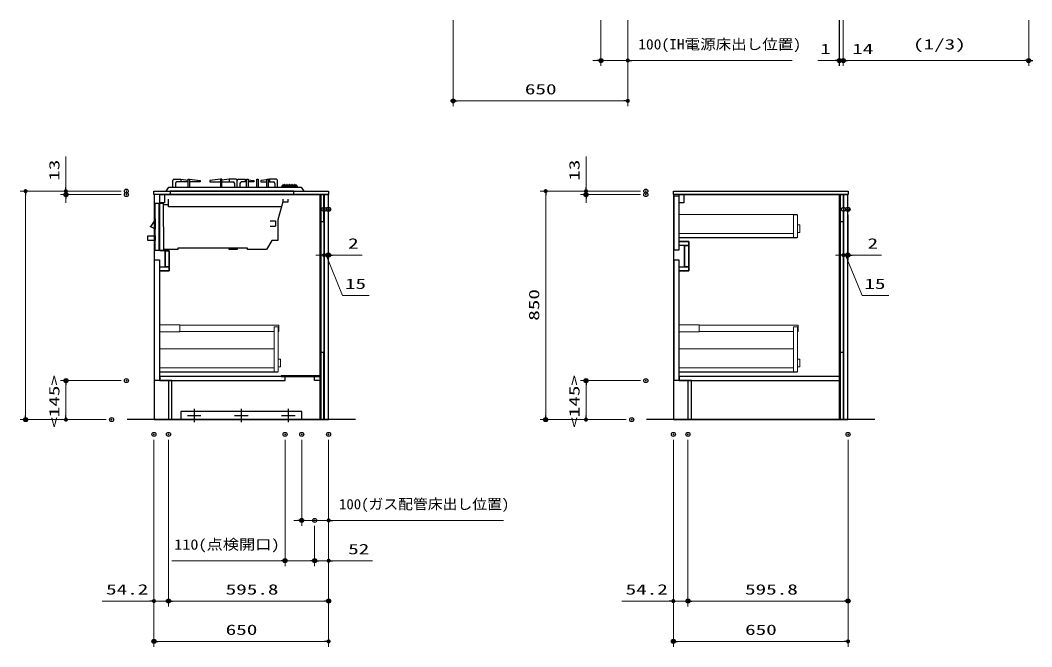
# Model space of a CAD drawing. Units: millimetres, scale not verified. Extents: x -9797 to 9797, y -4555 to 4555.
# Drawn here: x -4545 to -781, y -2706 to -375 of the extents above; entities that cross this region are included whole.
import ezdxf
from ezdxf.enums import TextEntityAlignment as Align

# ---------------------------------------------------------------- set-up
doc = ezdxf.new("R2010")
doc.units = ezdxf.units.MM
doc.header["$LTSCALE"] = 30
doc.header["$PDMODE"] = 32
doc.header["$PDSIZE"] = 15
doc.linetypes.add('USER1', pattern=[0.375, 0.25, -0.125])
for name, color, linetype, lineweight in [('0-0_KABE', 4, 'Continuous', 25), ('0-1_0', 7, 'Continuous', 25), ('0-2_細線ﾚｲﾔｰ', 91, 'USER1', 9), ('0-3_1', 7, 'Continuous', 25), ('0-4_寸法ﾚｲﾔｰ', 30, 'Continuous', 13), ('0-5_DEFPOINTS', 7, 'Continuous', 25)]:
    doc.layers.add(name, color=color, linetype=linetype, lineweight=lineweight)
doc.styles.add('ＭＳ ゴシック', font='')
doc.styles.get('ＭＳ ゴシック').set_extended_font_data('MS Gothic')

# ---------------------------------------------------------------- blocks, each defined once
blk = doc.blocks.new('_DOT')
at = {"layer": '0-1_0', "color": 30}
blk.add_line((-15, 0), (-30, 0), dxfattribs=at)
for points in [[(0, 0), (-15, 0), (-14.88, 1.88)], [(0, 0), (-14.88, -1.88), (-15, 0)], [(0, 0), (-14.88, 1.88), (-14.53, 3.73)], [(0, 0), (-14.53, -3.73), (-14.88, -1.88)], [(0, 0), (-14.53, 3.73), (-13.95, 5.52)], [(0, 0), (-13.95, -5.52), (-14.53, -3.73)], [(0, 0), (-13.95, 5.52), (-13.14, 7.23)], [(0, 0), (-13.14, -7.23), (-13.95, -5.52)], [(0, 0), (-13.14, 7.23), (-12.14, 8.82)], [(0, 0), (-12.14, -8.82), (-13.14, -7.23)], [(0, 0), (-12.14, 8.82), (-10.93, 10.27)], [(0, 0), (-10.93, -10.27), (-12.14, -8.82)], [(0, 0), (-10.93, 10.27), (-9.56, 11.56)], [(0, 0), (-9.56, -11.56), (-10.93, -10.27)], [(0, 0), (-9.56, 11.56), (-8.04, 12.66)], [(0, 0), (-8.04, -12.66), (-9.56, -11.56)], [(0, 0), (-8.04, 12.66), (-6.39, 13.57)], [(0, 0), (-6.39, -13.57), (-8.04, -12.66)], [(0, 0), (-6.39, 13.57), (-4.64, 14.27)], [(0, 0), (-4.64, -14.27), (-6.39, -13.57)], [(0, 0), (-4.64, 14.27), (-2.81, 14.73)], [(0, 0), (-2.81, -14.73), (-4.64, -14.27)], [(0, 0), (-2.81, 14.73), (-0.94, 14.97)], [(0, 0), (-0.94, -14.97), (-2.81, -14.73)], [(0, 0), (-0.94, 14.97), (0.94, 14.97)], [(0, 0), (0.94, -14.97), (-0.94, -14.97)], [(0, 0), (0.94, 14.97), (2.81, 14.73)], [(0, 0), (2.81, 14.73), (4.64, 14.27)], [(0, 0), (4.64, 14.27), (6.39, 13.57)], [(0, 0), (6.39, 13.57), (8.04, 12.66)], [(0, 0), (8.04, 12.66), (9.56, 11.56)], [(0, 0), (9.56, 11.56), (10.93, 10.27)], [(0, 0), (10.93, 10.27), (12.14, 8.82)], [(0, 0), (12.14, 8.82), (13.14, 7.23)], [(0, 0), (13.14, 7.23), (13.95, 5.52)], [(0, 0), (13.95, 5.52), (14.53, 3.73)], [(0, 0), (14.53, 3.73), (14.88, 1.88)], [(0, 0), (14.88, 1.88), (15, 0)], [(0, 0), (2.81, -14.73), (0.94, -14.97)], [(0, 0), (4.64, -14.27), (2.81, -14.73)], [(0, 0), (6.39, -13.57), (4.64, -14.27)], [(0, 0), (8.04, -12.66), (6.39, -13.57)], [(0, 0), (9.56, -11.56), (8.04, -12.66)], [(0, 0), (10.93, -10.27), (9.56, -11.56)], [(0, 0), (12.14, -8.82), (10.93, -10.27)], [(0, 0), (13.14, -7.23), (12.14, -8.82)], [(0, 0), (13.95, -5.52), (13.14, -7.23)], [(0, 0), (14.53, -3.73), (13.95, -5.52)], [(0, 0), (14.88, -1.88), (14.53, -3.73)], [(0, 0), (15, 0), (14.88, -1.88)]]:
    blk.add_solid(points, dxfattribs=at)
blk = doc.blocks.new('A$C5C1B3AD6')
at = {"layer": '0-1_0'}
blk.add_lwpolyline([(15599.9, 0), (1799.9, 0), (1799.9, -390), (15599.9, -390)], close=True, dxfattribs=at)
at = {"layer": '0-3_1'}
for p, q in [((2100.2, 449.8), (2100.2, 1170)), ((2250.2, 1320), (3000.2, 1320)), ((3000.2, 1320), (3000.2, 1020)), ((3000.2, 1320), (3831.9, 1236.8)), ((6235.2, 1170), (6235.2, 1020)), ((8400.2, 1320), (7568.5, 1236.8)), ((8400.2, 1320), (8400.2, 1020)), ((9150.2, 1320), (8400.2, 1320)), ((9300.2, 449.8), (9300.2, 1170)), ((9300.2, 449.8), (9300.2, 1170)), ((9450.2, 1320), (10200.2, 1320)), ((10200.2, 1320), (10200.2, 1020)), ((10200.2, 1320), (10346.7, 1297.2)), ((10493.1, 1274.5), (11165.1, 1170)), ((11165.1, 1170), (11165.1, 1020)), ((12607.3, 1274.5), (11935.2, 1170)), ((11935.2, 1170), (11935.2, 1020)), ((12900.2, 1320), (12753.7, 1297.2)), ((12900.2, 1320), (12900.2, 1020)), ((13650.2, 1320), (12900.2, 1320)), ((13800.2, 449.8), (13800.2, 1170)), ((2400.2, 870), (2400.2, 449.8)), ((3825.2, 1020), (2550.2, 1020)), ((7575.2, 1020), (8850.2, 1020)), ((9000.2, 870), (9000.2, 449.8)), ((9600.2, 870), (9600.2, 449.8)), ((10350.2, 1020), (9750.2, 1020)), ((11165.1, 1020), (10500.2, 1020)), ((11935.2, 1020), (12600.2, 1020)), ((12750.2, 1020), (13350.2, 1020)), ((13500.2, 870), (13500.2, 449.8)), ((14303.4, 616.4), (14231.6, 450)), ((14231.6, 450), (16047.3, 450)), ((14270.9, 541), (16000.6, 541)), ((14441.1, 707.1), (14533.6, 707.1)), ((14593.6, 541), (14593.6, 721)), ((14593.6, 707.1), (14816.6, 707.1)), ((14876.6, 541), (14876.6, 721)), ((14876.6, 707.1), (15105.7, 707.1)), ((15105.7, 541), (15105.7, 721)), ((15165.7, 707.1), (15394.9, 707.1)), ((15394.9, 541), (15394.9, 721)), ((15454.9, 707.1), (15677.9, 707.1)), ((15677.9, 541), (15677.9, 721)), ((15737.9, 707.1), (15830.3, 707.1)), ((15968.1, 616.4), (16039.8, 450)), ((566.1, -6600), (566.1, -1341.7)), ((1036.9, -1492.6), (1620.8, -1492.6)), ((149.9, -3108.1), (150.2, -3108.1)), ((149.9, -3108.1), (149.9, -4260.6)), ((12969.3, -3325), (13569.3, -3325)), ((13569.3, -3325), (13569.3, -3925)), ((12969.3, -3925), (13569.3, -3925)), ((149.9, -6600), (1049.9, -6600))]:
    blk.add_line(p, q, dxfattribs=at)
for points in [[(3825.2, 449.8), (3825.2, 1320), (3975.2, 1320), (3975.2, 449.8)], [(3975.2, 1320), (5165.1, 1170), (5165.1, 1020), (3975.2, 1020)], [(7425.2, 1320), (6235.2, 1170), (6235.2, 1020), (7425.2, 1020)], [(7575.2, 449.8), (7575.2, 1320), (7425.2, 1320), (7425.2, 449.8)], [(10350.2, 449.8), (10350.2, 1320), (10500.2, 1320), (10500.2, 449.8)], [(11475.2, 449.8), (11475.2, 1320), (11625.2, 1320), (11625.2, 449.8)], [(12600.2, 449.8), (12600.2, 1320), (12750.2, 1320), (12750.2, 449.8)], [(1350, 0), (1650, 450), (16440, 450), (16740, 0)], [(14533.6, 721), (14533.6, 541), (14593.6, 541)], [(14816.6, 721), (14816.6, 541), (14876.6, 541)], [(15165.7, 721), (15165.7, 541), (15105.7, 541)], [(15454.9, 721), (15454.9, 541), (15394.9, 541)], [(15737.9, 721), (15737.9, 541), (15677.9, 541)], [(14226.9, -1735.7), (1620.8, -1735.7), (1620.8, -913.8)], [(14370, -900), (14370, -1200), (14970, -1200), (14970, -900)], [(149.9, -6600), (150, -1341.7), (1036.6, -1341.7), (1049.9, -6600)], [(14370, -1200), (13840, -3184.4), (13840, -5492.8), (13150.4, -5492.8), (12564.3, -6526.5), (10426.9, -6526.5), (10426.9, -6376.5), (2655.4, -6376.5), (2655.4, -6526.5), (1049.7, -6526.5)]]:
    blk.add_lwpolyline(points, dxfattribs=at)
for points in [[(149.9, -4978.5), (149.9, -5501.3), (-668.4, -5501.3), (-668.4, -4978.5)], [(9300, -6376.5), (9300, -6526.5), (8400, -6526.5), (8400, -6376.5)]]:
    blk.add_lwpolyline(points, close=True, dxfattribs=at)
for centre, radius, start, end in [((2250.2, 1170), 150, 90, 180), ((9150.2, 1170), 150, 0, 90), ((9450.2, 1170), 150, 90, 180), ((13650.2, 1170), 150, 0, 90), ((2550.2, 870), 150, 90, 180), ((8850.2, 870), 150, 0, 90), ((9750.2, 870), 150, 90, 180), ((13350.2, 870), 150, 0, 90), ((14441.1, 557.1), 150, 90, 156.68523), ((14563.6, 721), 30, 90, 180), ((14563.6, 721), 30, 0, 90), ((14846.6, 721), 30, 90, 180), ((14846.6, 721), 30, 0, 90), ((15135.7, 721), 30, 90, 180), ((15135.7, 721), 30, 0, 90), ((15424.9, 721), 30, 90, 180), ((15424.9, 721), 30, 0, 90), ((15707.9, 721), 30, 90, 180), ((15707.9, 721), 30, 0, 90), ((15830.3, 557.1), 150, 23.31477, 90), ((-1308.9, -2725.2), 1513.1, 305.53137, 344.60151), ((-856.9, -5482.9), 1585, 50.56527, 74.35823)]:
    blk.add_arc(centre, radius, start, end, dxfattribs=at)
blk = doc.blocks.new('A$C66026BD6')
at = {"layer": '0-2_細線ﾚｲﾔｰ', "linetype": 'Continuous', "lineweight": 5}
for points in [[(0, 5460), (2280, 5460), (2280, 6225), (0, 6225)], [(12810, 990), (13260, 990), (13260, 6000), (12810, 6000)], [(0, 990), (12810, 990), (12810, 1440), (0, 1440)]]:
    blk.add_lwpolyline(points, close=True, dxfattribs=at)
for points in [[(13260, 5497.5), (13311, 5497.5), (13311, 6187.5), (2280, 6187.5), (2280, 5497.5), (12810, 5497.5)], [(12810, 3552), (0, 3552), (0, 945), (13200, 945), (13200, 990)], [(13260, 1539), (13500, 1539), (13500, 2391), (13260, 2391)]]:
    blk.add_lwpolyline(points, dxfattribs=at)
blk = doc.blocks.new('A$C6603637F')
at = {"layer": '0-1_0'}
for points in [[(0, 0), (0, -25110), (-16980, -25110), (-16980, -20760), (-18330, -20760), (-18330, -8520), (-17280, -8520), (-17280, -6270), (-18330, -6270), (-18330, 0)], [(-18330, 0), (-17820, 0), (-17820, -900), (-18330, -900)], [(-450, 0), (-375, 0), (-375, -25110), (-450, -25110)], [(-15, 0), (-375, 0), (-375, -3000), (-15, -3000)], [(-17748, -6270), (-17730, -6270), (-17730, -8070), (-17748, -8070)], [(-17730, -6270), (-17280, -6270), (-17280, -8070), (-17730, -8070)], [(-18915, -7260), (-18375, -7260), (-18375, -20760), (-18915, -20760)], [(-18330, -8070), (-17280, -8070), (-17280, -8520), (-18330, -8520)], [(-15, -17610), (-375, -17610), (-375, -25110), (-15, -25110)], [(-18330, -20760), (-4350, -20760), (-4350, -20310), (-18330, -20310)], [(-450, -20235), (-4800, -20235), (-4800, -20310), (-450, -20310)], [(-1050, -20310), (-450, -20310), (-450, -20760), (-1050, -20760)]]:
    blk.add_lwpolyline(points, close=True, dxfattribs=at)
at = {"layer": '0-3_1'}
blk.add_lwpolyline([(-17340, -20760), (-17364, -20760), (-17364, -25110), (-17340, -25110)], close=True, dxfattribs=at)
at = {"layer": '0-2_細線ﾚｲﾔｰ'}
blk.add_blockref('A$C66026BD6', (-18375, -20760), dxfattribs=at)
blk = doc.blocks.new('A$C5C52CC60')
at = {"layer": '0-1_0'}
blk.add_lwpolyline([(0, 300), (13500, 300), (13500, 1200), (0, 1200)], close=True, dxfattribs=at)
at = {"layer": '0-3_1'}
for p, q in [((1500, 1500), (1500, 0)), ((6750, 1500), (6750, 0)), ((12000, 1500), (12000, 0)), ((750, 750), (2250, 750)), ((6000, 750), (7500, 750)), ((11250, 750), (12750, 750))]:
    blk.add_line(p, q, dxfattribs=at)
blk = doc.blocks.new('A$C66026C5E')
at = {"layer": '0-2_細線ﾚｲﾔｰ', "linetype": 'Continuous', "lineweight": 5}
for points in [[(13200, 3960), (13200, 4002), (0, 4002), (0, 1395), (13200, 1395), (13200, 1440)], [(13260, 1989), (13500, 1989), (13500, 2841), (13260, 2841)]]:
    blk.add_lwpolyline(points, dxfattribs=at)
for points in [[(12810, 1440), (13260, 1440), (13260, 3960), (12810, 3960)], [(0, 1440), (12810, 1440), (12810, 1890), (0, 1890)]]:
    blk.add_lwpolyline(points, close=True, dxfattribs=at)
blk = doc.blocks.new('A$C6603636D')
at = {"layer": '0-1_0'}
for points in [[(0, 0), (0, -25110), (-16980, -25110), (-16980, -20760), (-18330, -20760), (-18330, -8520), (-17280, -8520), (-17280, -5220), (-18330, -5220), (-18330, 0)], [(-18330, 0), (-17820, 0), (-17820, -900), (-18330, -900)], [(-450, 0), (-375, 0), (-375, -25110), (-450, -25110)], [(-15, 0), (-375, 0), (-375, -3000), (-15, -3000)], [(-18915, -150), (-18375, -150), (-18375, -6210), (-18915, -6210)], [(-18330, -5220), (-17280, -5220), (-17280, -5670), (-18330, -5670)], [(-17748, -5670), (-17730, -5670), (-17730, -8070), (-17748, -8070)], [(-17730, -5670), (-17280, -5670), (-17280, -8070), (-17730, -8070)], [(-18915, -7260), (-18375, -7260), (-18375, -20760), (-18915, -20760)], [(-18330, -8070), (-17280, -8070), (-17280, -8520), (-18330, -8520)], [(-15, -17610), (-375, -17610), (-375, -25110), (-15, -25110)], [(-18330, -20760), (-450, -20760), (-450, -20310), (-18330, -20310)]]:
    blk.add_lwpolyline(points, close=True, dxfattribs=at)
at = {"layer": '0-3_1'}
blk.add_lwpolyline([(-17340, -20760), (-17364, -20760), (-17364, -25110), (-17340, -25110)], close=True, dxfattribs=at)
at = {"layer": '0-2_細線ﾚｲﾔｰ'}
blk.add_blockref('A$C66026C5E', (-18375, -6210), dxfattribs=at)
at = {"layer": '0-3_1'}
blk.add_blockref('A$C66026BD6', (-18375, -20760), dxfattribs=at)

msp = doc.modelspace()

# ---------------------------------------------------------------- linework, layer by layer
at = {"layer": '0-0_KABE'}
for p, q in [((-3297.23, -1860.93), (-4147.23, -1860.93)), ((-1364.55, -1860.93), (-2214.55, -1860.93))]:
    msp.add_line(p, q, dxfattribs=at)
at = {"layer": '0-1_0'}
for points in [[(-4047.23, -1010.93), (-3397.23, -1010.93), (-3397.23, -1023.93), (-4047.23, -1023.93)], [(-1464.55, -1023.93), (-2114.55, -1023.93), (-2114.55, -1010.93), (-1464.55, -1010.93)], [(-4046.23, -1860.93), (-3398.23, -1860.93), (-3398.23, -1023.93), (-4046.23, -1023.93)], [(-3414.23, -1023.93), (-3399.23, -1023.93), (-3399.23, -1860.93), (-3414.23, -1860.93)], [(-2113.55, -1860.93), (-1465.55, -1860.93), (-1465.55, -1023.93), (-2113.55, -1023.93)], [(-1481.55, -1023.93), (-1466.55, -1023.93), (-1466.55, -1860.93), (-1481.55, -1860.93)]]:
    msp.add_lwpolyline(points, close=True, dxfattribs=at)
at = {"layer": '0-4_寸法ﾚｲﾔｰ'}
for p, q in [((-2933.92, -375.14), (-2933.92, -695.14)), ((-2383.92, -375.14), (-2383.92, -545.14)), ((-2283.92, -375.14), (-2283.92, -695.14)), ((-2283.92, -375.14), (-2283.92, -545.14)), ((-1497.21, -375.14), (-1497.21, -545.14)), ((-1496.21, -375.14), (-1496.21, -545.14)), ((-1496.21, -375.14), (-1496.21, -545.14)), ((-1482.21, -375.14), (-1482.21, -545.14)), ((-1482.21, -375.14), (-1482.21, -545.14)), ((-792.21, -375.14), (-792.21, -545.14)), ((-792.21, -375.14), (-792.21, -545.14)), ((-2398.92, -525.14), (-2413.92, -525.14)), ((-2283.92, -525.14), (-2383.92, -525.14)), ((-2283.92, -525.14), (-1672.21, -525.14)), ((-2268.92, -525.14), (-2253.92, -525.14)), ((-1497.21, -525.14), (-1576.73, -525.14)), ((-1512.21, -525.14), (-1527.21, -525.14)), ((-1511.21, -525.14), (-1526.21, -525.14)), ((-1496.21, -525.14), (-1497.21, -525.14)), ((-1496.21, -525.14), (-1482.21, -525.14)), ((-1482.21, -525.14), (-1356.73, -525.14)), ((-1481.21, -525.14), (-1466.21, -525.14)), ((-1467.21, -525.14), (-807.21, -525.14)), ((-1467.21, -525.14), (-1452.21, -525.14)), ((-2298.92, -675.14), (-2918.92, -675.14)), ((-4374.73, -1010.93), (-4374.73, -881.88)), ((-2439.55, -1010.93), (-2439.55, -881.88)), ((-4169.73, -1010.93), (-4544.73, -1010.93)), ((-4169.73, -1010.93), (-4394.73, -1010.93)), ((-4374.73, -995.93), (-4374.73, -980.93)), ((-4374.73, -1010.93), (-4374.73, -1023.93)), ((-2237.05, -1010.93), (-2609.55, -1010.93)), ((-2237.05, -1010.93), (-2459.55, -1010.93)), ((-2439.55, -995.93), (-2439.55, -980.93)), ((-2439.55, -1010.93), (-2439.55, -1023.93)), ((-4524.73, -1025.93), (-4524.73, -1845.93)), ((-4169.73, -1023.93), (-4394.73, -1023.93)), ((-4374.73, -1038.93), (-4374.73, -1053.93)), ((-2589.55, -1025.93), (-2589.55, -1845.93)), ((-2237.05, -1023.93), (-2459.55, -1023.93)), ((-2439.55, -1038.93), (-2439.55, -1053.93)), ((-3414.23, -1098.93), (-3414.23, -1268.93)), ((-3399.23, -1098.93), (-3399.23, -1268.93)), ((-3399.23, -1098.93), (-3399.23, -1268.93)), ((-3397.23, -1098.93), (-3397.23, -1268.93)), ((-1481.55, -1098.93), (-1481.55, -1268.93)), ((-1466.55, -1098.93), (-1466.55, -1268.93)), ((-1466.55, -1098.93), (-1466.55, -1268.93)), ((-1464.55, -1098.93), (-1464.55, -1268.93)), ((-3429.23, -1248.93), (-3444.23, -1248.93)), ((-3414.23, -1248.93), (-3429.23, -1248.93)), ((-3414.23, -1248.93), (-3399.23, -1248.93)), ((-3399.23, -1248.93), (-3397.23, -1248.93)), ((-3397.23, -1248.93), (-3272.4, -1248.93)), ((-3384.23, -1248.93), (-3369.23, -1248.93)), ((-3382.23, -1248.93), (-3367.23, -1248.93)), ((-1496.55, -1248.93), (-1511.55, -1248.93)), ((-1481.55, -1248.93), (-1496.55, -1248.93)), ((-1481.55, -1248.93), (-1466.55, -1248.93)), ((-1466.55, -1248.93), (-1464.55, -1248.93)), ((-1464.55, -1248.93), (-1339.72, -1248.93)), ((-1451.55, -1248.93), (-1436.55, -1248.93)), ((-1449.55, -1248.93), (-1434.55, -1248.93)), ((-4169.73, -1715.93), (-4394.73, -1715.93)), ((-4374.73, -1845.93), (-4374.73, -1730.93)), ((-2237.05, -1715.93), (-2459.55, -1715.93)), ((-2439.55, -1845.93), (-2439.55, -1730.93)), ((-4224.73, -1860.93), (-4544.73, -1860.93)), ((-4224.73, -1860.93), (-4394.73, -1860.93)), ((-2289.55, -1860.93), (-2609.55, -1860.93)), ((-2289.55, -1860.93), (-2459.55, -1860.93)), ((-4047.23, -1935.93), (-4047.23, -2705.93)), ((-4047.23, -1935.93), (-4047.23, -2555.93)), ((-3993.03, -1935.93), (-3993.03, -2555.93)), ((-3993.03, -1935.93), (-3993.03, -2555.93)), ((-3559.23, -1935.93), (-3559.23, -2405.93)), ((-3497.23, -1935.93), (-3497.23, -2255.93)), ((-3397.23, -1935.93), (-3397.23, -2255.93)), ((-3397.23, -1935.93), (-3397.23, -2705.93)), ((-3397.23, -1935.93), (-3397.23, -2555.93)), ((-3397.23, -1935.93), (-3397.23, -2405.93)), ((-2114.55, -1935.93), (-2114.55, -2555.93)), ((-2114.55, -1935.93), (-2114.55, -2705.93)), ((-2060.35, -1935.93), (-2060.35, -2555.93)), ((-2060.35, -1935.93), (-2060.35, -2555.93)), ((-1464.55, -1935.93), (-1464.55, -2555.93)), ((-1464.55, -1935.93), (-1464.55, -2705.93)), ((-3512.23, -2235.93), (-3527.23, -2235.93)), ((-3397.23, -2235.93), (-3497.23, -2235.93)), ((-3449.23, -2255.93), (-3449.23, -2405.93)), ((-3449.23, -2255.93), (-3449.23, -2405.93)), ((-3397.23, -2235.93), (-2746.66, -2235.93)), ((-3382.23, -2235.93), (-3367.23, -2235.93)), ((-3559.23, -2385.93), (-3980.47, -2385.93)), ((-3574.23, -2385.93), (-3589.23, -2385.93)), ((-3449.23, -2385.93), (-3559.23, -2385.93)), ((-3464.23, -2385.93), (-3479.23, -2385.93)), ((-3397.23, -2385.93), (-3449.23, -2385.93)), ((-3434.23, -2385.93), (-3419.23, -2385.93)), ((-3397.23, -2385.93), (-3233.9, -2385.93)), ((-3382.23, -2385.93), (-3367.23, -2385.93)), ((-4047.23, -2535.93), (-4239.64, -2535.93)), ((-4062.23, -2535.93), (-4077.23, -2535.93)), ((-4047.23, -2535.93), (-3993.03, -2535.93)), ((-3978.03, -2535.93), (-3412.23, -2535.93)), ((-3978.03, -2535.93), (-3963.03, -2535.93)), ((-2114.55, -2535.93), (-2306.45, -2535.93)), ((-2129.55, -2535.93), (-2144.55, -2535.93)), ((-2114.55, -2535.93), (-2060.35, -2535.93)), ((-2045.35, -2535.93), (-1479.55, -2535.93)), ((-2045.35, -2535.93), (-2030.35, -2535.93)), ((-3412.23, -2685.93), (-4032.23, -2685.93)), ((-1479.55, -2685.93), (-2099.55, -2685.93))]:
    msp.add_line(p, q, dxfattribs=at)
for points in [[(-3246.08, -1398.93), (-3345.13, -1398.93), (-3406.73, -1248.93)], [(-1313.4, -1398.93), (-1412.45, -1398.93), (-1474.05, -1248.93)]]:
    msp.add_lwpolyline(points, dxfattribs=at)
at = {"layer": '0-5_DEFPOINTS'}
for p in [(-2383.92, -525.14), (-1497.21, -525.14), (-1482.21, -525.14), (-792.21, -525.14), (-2933.92, -675.14), (-4149.73, -1010.93), (-2217.05, -1010.93), (-4374.73, -1023.93), (-4149.73, -1023.93), (-2439.55, -1023.93), (-2217.05, -1023.93), (-3414.23, -1078.93), (-3399.23, -1078.93), (-3397.23, -1078.93), (-1481.55, -1078.93), (-1466.55, -1078.93), (-1464.55, -1078.93), (-3399.23, -1248.93), (-3397.23, -1248.93), (-1466.55, -1248.93), (-1464.55, -1248.93), (-4374.73, -1715.93), (-4149.73, -1715.93), (-2439.55, -1715.93), (-2217.05, -1715.93), (-4524.73, -1860.93), (-4204.73, -1860.93), (-2589.55, -1860.93), (-2269.55, -1860.93), (-4047.23, -1915.93), (-3993.03, -1915.93), (-3559.23, -1915.93), (-3497.23, -1915.93), (-3397.23, -1915.93), (-3397.23, -1915.93), (-2114.55, -1915.93), (-2114.55, -1915.93), (-2060.35, -1915.93), (-1464.55, -1915.93), (-1464.55, -1915.93), (-3497.23, -2235.93), (-3449.23, -2235.93), (-3449.23, -2235.93), (-3559.23, -2385.93), (-3449.23, -2385.93), (-3993.03, -2535.93), (-3397.23, -2535.93), (-2060.35, -2535.93), (-1464.55, -2535.93), (-4047.23, -2685.93), (-2114.55, -2685.93)]:
    msp.add_point(p, dxfattribs=at)

# ---------------------------------------------------------------- block references
at = {"layer": '0-1_0', "xscale": 0.03333333, "yscale": 0.03333333}
for name, p in [('A$C5C1B3AD6', (-4047.23, -1010.93)), ('A$C5C52CC60', (-3947.23, -1870.93))]:
    msp.add_blockref(name, p, dxfattribs=at)
at = {"layer": '0-3_1', "xscale": 0.03333333, "yscale": 0.03333333}
for name, p in [('A$C6603637F', (-3414.23, -1023.93)), ('A$C6603636D', (-1481.55, -1023.93))]:
    msp.add_blockref(name, p, dxfattribs=at)
at = {"layer": '0-4_寸法ﾚｲﾔｰ', "xscale": 0.5, "yscale": 0.5}
for p in [(-2383.92, -525.14), (-1497.21, -525.14), (-1496.21, -525.14), (-792.21, -525.14), (-2283.92, -675.14), (-3414.23, -1248.93), (-3399.23, -1248.93), (-1481.55, -1248.93), (-1466.55, -1248.93), (-3497.23, -2235.93), (-3559.23, -2385.93), (-3449.23, -2385.93), (-4047.23, -2535.93), (-3397.23, -2535.93), (-2114.55, -2535.93), (-1464.55, -2535.93), (-3397.23, -2685.93), (-1464.55, -2685.93)]:
    msp.add_blockref('_DOT', p, dxfattribs=at)
for p, rotation in [((-2283.92, -525.14), 180), ((-1496.21, -525.14), 180), ((-1482.21, -525.14), 180), ((-1482.21, -525.14), 180), ((-792.21, -525.14), 180), ((-2933.92, -675.14), 180), ((-4524.73, -1010.93), 90), ((-4374.73, -1010.93), 270), ((-2589.55, -1010.93), 90), ((-2439.55, -1010.93), 270), ((-4374.73, -1023.93), 90), ((-2439.55, -1023.93), 90), ((-3399.23, -1248.93), 180), ((-3397.23, -1248.93), 180), ((-1466.55, -1248.93), 180), ((-1464.55, -1248.93), 180), ((-4374.73, -1715.93), 90), ((-2439.55, -1715.93), 90), ((-4524.73, -1860.93), 270), ((-4374.73, -1860.93), 270), ((-2589.55, -1860.93), 270), ((-2439.55, -1860.93), 270), ((-3397.23, -2235.93), 180), ((-3449.23, -2385.93), 180), ((-3397.23, -2385.93), 180), ((-3993.03, -2535.93), 180), ((-3993.03, -2535.93), 180), ((-2060.35, -2535.93), 180), ((-2060.35, -2535.93), 180), ((-4047.23, -2685.93), 180), ((-2114.55, -2685.93), 180)]:
    msp.add_blockref('_DOT', p, dxfattribs=dict(at, rotation=rotation))

# ---------------------------------------------------------------- texts
at = {"layer": '0-4_寸法ﾚｲﾔｰ', "style": 'ＭＳ ゴシック'}
for s, height, width, p in [('100(IH電源床出し位置)', 38.49, 1.1, (-2245.35, -495.39)), ('(1/3)', 38.49, 1.5, (-1222.92, -495.39)), ('1', 38.49, 1.5, (-1568.16, -512.54)), ('14', 38.49, 1.5, (-1449.11, -512.54)), ('650', 38.49, 1.5, (-2667.02, -662.54)), ('2', 38.49, 1.5, (-3324.78, -1236.33)), ('2', 38.49, 1.5, (-1392.1, -1236.33)), ('15', 38.49, 1.5, (-3336.56, -1386.33)), ('15', 38.49, 1.5, (-1403.88, -1386.33)), ('100(ガス配管床出し位置)', 38.48, 1.05, (-3358.66, -2206.19)), ('110(点検開口)', 38.49, 1.15, (-3971.9, -2356.19)), ('52', 38.49, 1.5, (-3324.37, -2373.33)), ('54.2', 38.49, 1.5, (-4225.35, -2523.33)), ('595.8', 38.49, 1.5, (-3780.35, -2523.33)), ('54.2', 38.49, 1.5, (-2292.17, -2523.33)), ('595.8', 38.49, 1.5, (-1847.76, -2523.33)), ('650', 38.49, 1.5, (-3780.33, -2673.33)), ('650', 38.49, 1.5, (-1847.64, -2673.33))]:
    msp.add_text(s, height=height, dxfattribs=dict(at, width=width)).set_placement(p, align=Align.BOTTOM_LEFT)
at = {"layer": '0-4_寸法ﾚｲﾔｰ', "style": 'ＭＳ ゴシック', "width": 1.5}
for s, p in [('13', (-4387.33, -972.36)), ('13', (-2452.15, -972.36)), ('850', (-2602.15, -1493.07)), ('<145>', (-4387.33, -1891.28)), ('<145>', (-2452.15, -1891.28))]:
    msp.add_text(s, height=38.49, rotation=90, dxfattribs=at).set_placement(p, align=Align.BOTTOM_LEFT)

doc.saveas('drawing.dxf')
